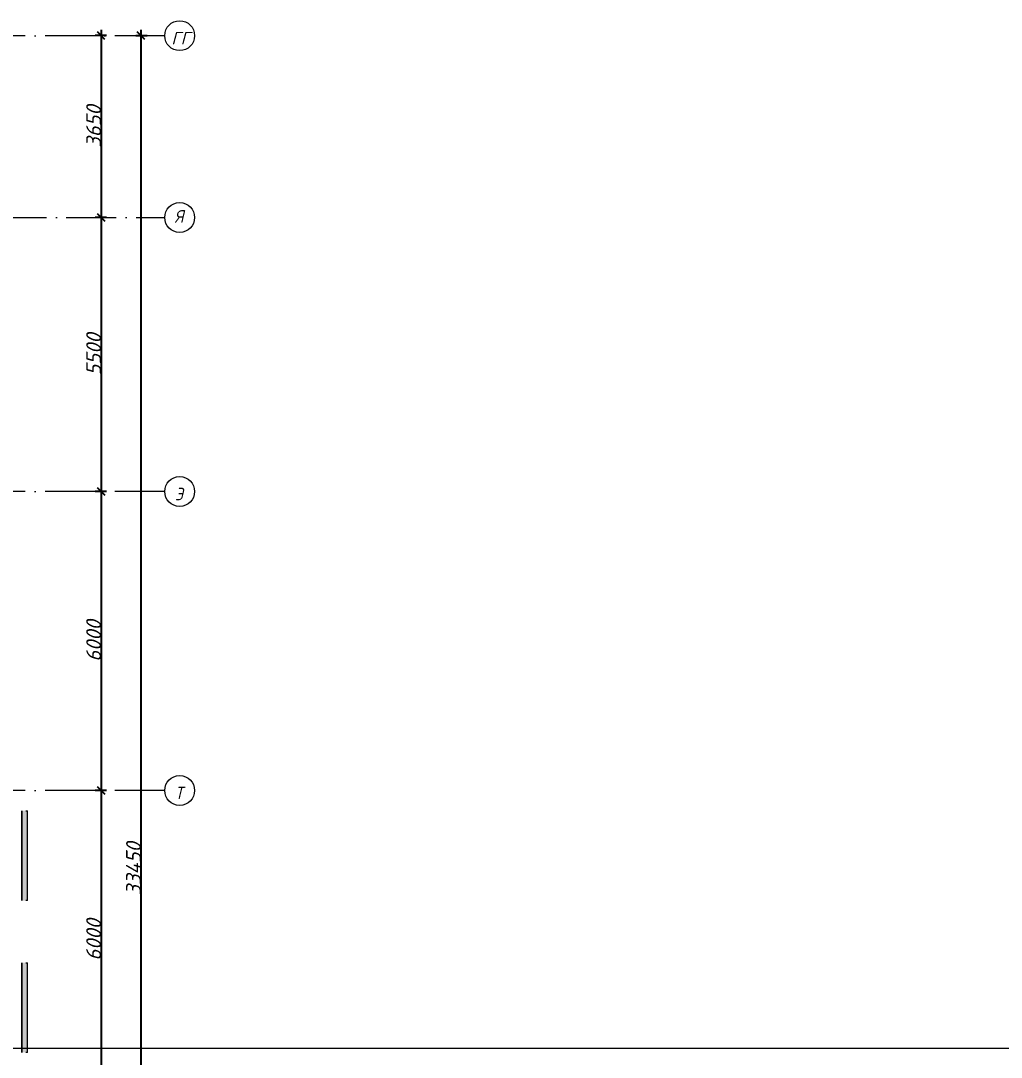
# Model space of a CAD drawing. Header units: millimetres. Extents: x -537608 to 253996, y -217170 to 186033.
# Drawn here: x -160829 to -141155, y -29612 to -8807 of the extents above; entities that cross this region are included whole.
import ezdxf

# ---------------------------------------------------------------- set-up
doc = ezdxf.new("R2010")
doc.units = ezdxf.units.MM
doc.linetypes.add('50_200_ШТРИХ_1Т_ш5_п1_п1_', pattern=[1400, 1000, -200, 0, -200])
for name, color, linetype, lineweight in [('A-____-____-DIMS', 7, 'Continuous', 9), ('A-GLAZ-____-OTLN', 7, 'Continuous', 9), ('S-GRID-____-IDEN', 7, 'Continuous', 9), ('S-GRID-____-OTLN-1', 7, '50_200_ШТРИХ_1Т_ш5_п1_п1_', 9)]:
    doc.layers.add(name, color=color, linetype=linetype, lineweight=lineweight)
doc.layers.add('A-GLAZ-____-OTLN-1', color=7, linetype='Continuous', lineweight=9, true_color=0xc0c0c0)
doc.layers.add('G-____-____-SYMB-1', color=9, linetype='Continuous', lineweight=9, true_color=0x808080)
doc.styles.add('ISOCPEUR_I', font='isocpeui.ttf', dxfattribs={"height": 300})
doc.dimstyles.new('ISO-2_5_0_9К_БОЛЬШОЙ_ОСИ', dxfattribs={"dimscale": 304.8, "dimtxt": 248.995294, "dimasz": 0.492126, "dimexe": 0.393701, "dimexo": 0, "dimgap": 0, "dimtad": 1, "dimdec": 0, "dimzin": 0, "dimdsep": 46, "dimtxsty": 'ISOCPEUR_I', "dimblk1": 'OBLIQUE', "dimblk2": 'OBLIQUE', "dimsah": 1, "dimcen": 0.09, "dimdle": 0.393701, "dimazin": 0, "dimtfac": 1, "dimtdec": 4, "dimtix": 1, "dimtmove": 0, "dimatfit": 3, "dimfxl": 1, "dimtvp": 1, "dimtolj": 1, "dimtzin": 0, "dimarcsym": 2})

# ---------------------------------------------------------------- blocks, each defined once
blk = doc.blocks.new('Отлив_СКБ - Отлив витража_120_НВФ-V194-АР1_План отверстий 2 этажа в осях 1-64_А-ГГ')
at = {"layer": 'A-GLAZ-____-OTLN-1'}
for points in [[(1800, -2), (1800, 0), (0, 0), (0, -2), (1544, -2)], [(1544, -120), (1800, -120), (1800, -2), (0, -2), (0, -120)]]:
    blk.add_hatch(color=256, dxfattribs=at).paths.add_polyline_path(points, flags=0)
at = {"layer": 'A-GLAZ-____-OTLN'}
for p, q in [((0, 0), (1800, 0)), ((1800, -2), (0, -2)), ((0, -120), (0, -83)), ((0, -120), (1800, -120)), ((1800, -83), (1800, -120))]:
    blk.add_line(p, q, dxfattribs=at)
blk = doc.blocks.new('Ось сетки - Круг_Ø6_00__ISO-2_5_0_9K_-25732049-АР1_План отверстий 2 этажа в осях 1-64_А-ГГ')
at = {"layer": 'S-GRID-____-IDEN'}
blk.add_circle((0, 0), 3, dxfattribs=at)
blk = doc.blocks.new('_Oblique')
at = {"color": 0, "linetype": 'ByBlock', "lineweight": -2}
blk.add_line((-0.5, -0.5), (0.5, 0.5), dxfattribs=at)
blk = doc.blocks.new('*D2524')
at = {"layer": 'A-____-____-DIMS', "color": 0, "lineweight": -2, "transparency": 16777216}
for p, q in [((-159109, -9107), (-159335, -9107)), ((-159215, -8987), (-159215, -12877)), ((-159109, -12757), (-159335, -12757))]:
    blk.add_line(p, q, dxfattribs=at)
at = {"layer": 'Defpoints', "color": 0, "transparency": 16777216}
for p in [(-159109, -9107), (-159215, -12757), (-159109, -12757)]:
    blk.add_point(p, dxfattribs=at)
at = {"layer": 'A-____-____-DIMS', "color": 0, "lineweight": -2, "transparency": 16777216, "xscale": 150, "yscale": 150, "zscale": 150}
for p, rotation in [((-159215, -9107), 90), ((-159215, -12757), 270)]:
    blk.add_blockref('_Oblique', p, dxfattribs=dict(at, rotation=rotation))
at = {"layer": 'A-____-____-DIMS', "color": 0, "transparency": 16777216, "insert": (-159365, -10932), "char_height": 300, "width": 758.48, "attachment_point": 5, "rotation": 90, "style": 'ISOCPEUR_I'}
blk.add_mtext('\\A1;3650', dxfattribs=at)
blk = doc.blocks.new('*D2525')
at = {"layer": 'A-____-____-DIMS', "color": 0, "lineweight": -2, "transparency": 16777216}
for p, q in [((-159215, -12637), (-159215, -18377)), ((-159109, -12757), (-159335, -12757)), ((-159109, -18257), (-159335, -18257))]:
    blk.add_line(p, q, dxfattribs=at)
at = {"layer": 'Defpoints', "color": 0, "transparency": 16777216}
for p in [(-159109, -12757), (-159215, -18257), (-159109, -18257)]:
    blk.add_point(p, dxfattribs=at)
at = {"layer": 'A-____-____-DIMS', "color": 0, "lineweight": -2, "transparency": 16777216, "xscale": 150, "yscale": 150, "zscale": 150}
for p, rotation in [((-159215, -12757), 90), ((-159215, -18257), 270)]:
    blk.add_blockref('_Oblique', p, dxfattribs=dict(at, rotation=rotation))
at = {"layer": 'A-____-____-DIMS', "color": 0, "transparency": 16777216, "insert": (-159365, -15507), "char_height": 300, "width": 758.48, "attachment_point": 5, "rotation": 90, "style": 'ISOCPEUR_I'}
blk.add_mtext('\\A1;5500', dxfattribs=at)
blk = doc.blocks.new('*D2526')
at = {"layer": 'A-____-____-DIMS', "color": 0, "lineweight": -2, "transparency": 16777216}
for p, q in [((-159109, -18257), (-159335, -18257)), ((-159215, -18137), (-159215, -24377)), ((-159109, -24257), (-159335, -24257))]:
    blk.add_line(p, q, dxfattribs=at)
at = {"layer": 'Defpoints', "color": 0, "transparency": 16777216}
for p in [(-159109, -18257), (-159215, -24257), (-159109, -24257)]:
    blk.add_point(p, dxfattribs=at)
at = {"layer": 'A-____-____-DIMS', "color": 0, "lineweight": -2, "transparency": 16777216, "xscale": 150, "yscale": 150, "zscale": 150}
for p, rotation in [((-159215, -18257), 90), ((-159215, -24257), 270)]:
    blk.add_blockref('_Oblique', p, dxfattribs=dict(at, rotation=rotation))
at = {"layer": 'A-____-____-DIMS', "color": 0, "transparency": 16777216, "insert": (-159365, -21257), "char_height": 300, "width": 758.48, "attachment_point": 5, "rotation": 90, "style": 'ISOCPEUR_I'}
blk.add_mtext('\\A1;6000', dxfattribs=at)
blk = doc.blocks.new('*D2527')
at = {"layer": 'A-____-____-DIMS', "color": 0, "lineweight": -2, "transparency": 16777216}
for p, q in [((-159109, -24257), (-159335, -24257)), ((-159215, -24137), (-159215, -30377)), ((-159109, -30257), (-159335, -30257))]:
    blk.add_line(p, q, dxfattribs=at)
at = {"layer": 'Defpoints', "color": 0, "transparency": 16777216}
for p in [(-159109, -24257), (-159215, -30257), (-159109, -30257)]:
    blk.add_point(p, dxfattribs=at)
at = {"layer": 'A-____-____-DIMS', "color": 0, "lineweight": -2, "transparency": 16777216, "xscale": 150, "yscale": 150, "zscale": 150}
for p, rotation in [((-159215, -24257), 90), ((-159215, -30257), 270)]:
    blk.add_blockref('_Oblique', p, dxfattribs=dict(at, rotation=rotation))
at = {"layer": 'A-____-____-DIMS', "color": 0, "transparency": 16777216, "insert": (-159365, -27257), "char_height": 300, "width": 758.48, "attachment_point": 5, "rotation": 90, "style": 'ISOCPEUR_I'}
blk.add_mtext('\\A1;6000', dxfattribs=at)
blk = doc.blocks.new('*D2531')
at = {"layer": 'A-____-____-DIMS', "color": 0, "lineweight": -2, "transparency": 16777216}
for p, q in [((-158521, -9107), (-158295, -9107)), ((-158415, -42677), (-158415, -8987)), ((-158521, -42557), (-158295, -42557))]:
    blk.add_line(p, q, dxfattribs=at)
at = {"layer": 'Defpoints', "color": 0, "transparency": 16777216}
for p in [(-158521, -9107), (-158415, -9107), (-158521, -42557)]:
    blk.add_point(p, dxfattribs=at)
at = {"layer": 'A-____-____-DIMS', "color": 0, "lineweight": -2, "transparency": 16777216, "xscale": 150, "yscale": 150, "zscale": 150}
for p, rotation in [((-158415, -9107), 90), ((-158415, -42557), 270)]:
    blk.add_blockref('_Oblique', p, dxfattribs=dict(at, rotation=rotation))
at = {"layer": 'A-____-____-DIMS', "color": 0, "transparency": 16777216, "insert": (-158565, -25832), "char_height": 300, "width": 971.08, "attachment_point": 5, "rotation": 90, "style": 'ISOCPEUR_I'}
blk.add_mtext('\\A1;33450', dxfattribs=at)

msp = doc.modelspace()

# ---------------------------------------------------------------- linework, layer by layer
at = {"layer": 'G-____-____-SYMB-1'}
msp.add_line((-189573.6928, -29427.2474), (-80498.6001, -29427.2474), dxfattribs=at)
at = {"layer": 'S-GRID-____-OTLN-1'}
for p, q in [((-157939.9334, -9107.2474), (-189316.4427, -9107.2474)), ((-189316.4427, -12757.2474), (-157939.9334, -12757.2474)), ((-157939.9334, -18257.2474), (-189316.4427, -18257.2474)), ((-157939.9334, -24257.2474), (-189316.4427, -24257.2474))]:
    msp.add_line(p, q, dxfattribs=at)

# ---------------------------------------------------------------- block references
at = {"layer": 'A-GLAZ-____-OTLN', "rotation": 90}
for p in [(-160810.1575, -26465.6377), (-160810.1575, -29515.6377)]:
    msp.add_blockref('Отлив_СКБ - Отлив витража_120_НВФ-V194-АР1_План отверстий 2 этажа в осях 1-64_А-ГГ', p, dxfattribs=at)
at = {"layer": 'S-GRID-____-IDEN', "xscale": 99.99999999999993, "yscale": 99.99999999999993, "zscale": 99.99999999999993}
for p, rotation in [((-157639.9334, -9107.2474), 89.9999999999998), ((-157639.9334, -12757.2474), 269.9999999999995), ((-157639.9334, -18257.2474), 89.99999999999982), ((-157639.9334, -24257.2474), 89.9999999999998)]:
    msp.add_blockref('Ось сетки - Круг_Ø6_00__ISO-2_5_0_9K_-25732049-АР1_План отверстий 2 этажа в осях 1-64_А-ГГ', p, dxfattribs=dict(at, rotation=rotation))

# ---------------------------------------------------------------- texts
at = {"layer": 'S-GRID-____-IDEN', "char_height": 250, "attachment_point": 1, "style": 'ISOCPEUR_I'}
for s, insert, width in [('ГГ', (-157807.0038, -9031.1715), 404.0505), ('\\fISOCPEUR|b0|i1|c204|p34|;\\W.9;Я', (-157737.9129, -12610.6149), 223.670812), ('\\fISOCPEUR|b0|i1|c204|p34|;\\W.9;Э', (-157732.7538, -18181.1715), 223.670812), ('\\fISOCPEUR|b0|i1|c204|p34|;\\W.9;Т', (-157732.7538, -24181.1715), 223.670812)]:
    msp.add_mtext(s, dxfattribs=dict(at, insert=insert, width=width))

# ---------------------------------------------------------------- dimensions: what is measured, and where the dimension line sits
at = {"layer": 'A-____-____-DIMS'}
for base, p1, p2, override, picture, middle in [((-159215.1392, -12757.2474), (-159109.0732, -9107.2474), (-159109.0732, -12757.2474), {"dimpost": '<>', "dimfxl": 3650}, '*D2524', (-159365.1392, -10932.2474)), ((-158415.1392, -9107.2474), (-158521.2053, -42557.2474), (-158521.2053, -9107.2474), {"dimpost": '<>', "dimfxl": 33450}, '*D2531', (-158565.1392, -25832.2474)), ((-159215.1392, -18257.2474), (-159109.0732, -12757.2474), (-159109.0732, -18257.2474), {"dimpost": '<>', "dimfxl": 5500}, '*D2525', (-159365.1392, -15507.2474)), ((-159215.1392, -24257.2474), (-159109.0732, -18257.2474), (-159109.0732, -24257.2474), {"dimpost": '<>', "dimfxl": 6000}, '*D2526', (-159365.1392, -21257.2474)), ((-159215.1392, -30257.2474), (-159109.0732, -24257.2474), (-159109.0732, -30257.2474), {"dimpost": '<>', "dimfxl": 6000}, '*D2527', (-159365.1392, -27257.2474))]:
    dim = msp.add_linear_dim(base=base, p1=p1, p2=p2, angle=90, dimstyle='ISO-2_5_0_9К_БОЛЬШОЙ_ОСИ', override=override, dxfattribs=at)
    dim.commit()
    dim.dimension.update_dxf_attribs({"geometry": picture, "text_midpoint": middle})

doc.saveas('drawing.dxf')
